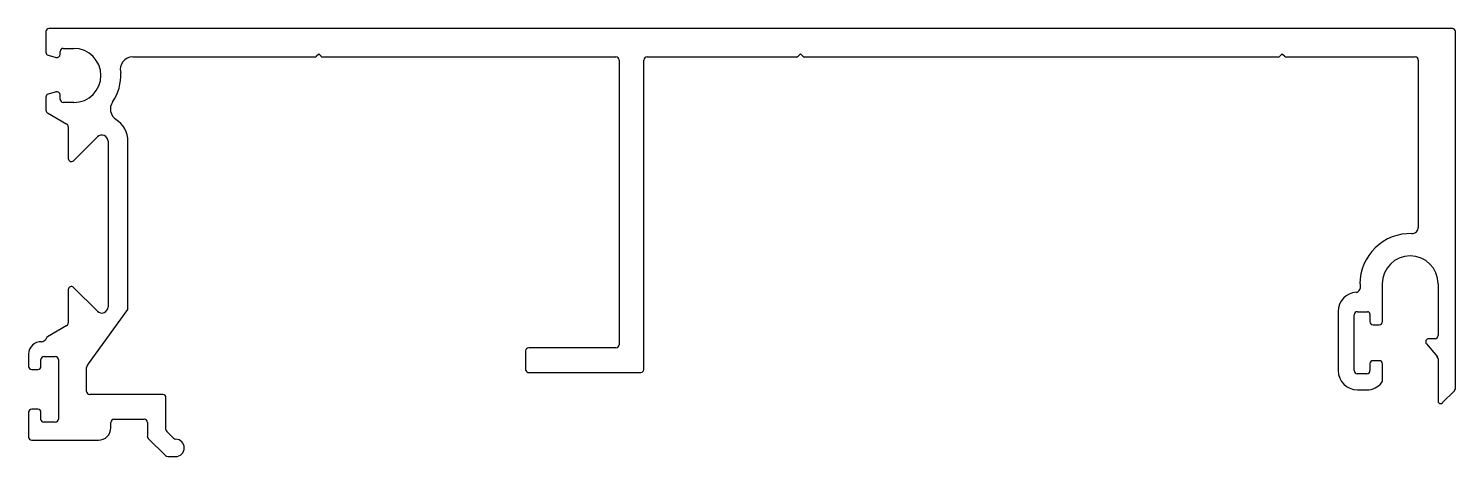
# Model space of a CAD drawing. Extents: x 7 to 122, y 7 to 41.
import ezdxf

# ---------------------------------------------------------------- set-up
doc = ezdxf.new("R2010")
doc.units = 0
doc.layers.get('0').update_dxf_attribs({"linetype": 'CONTINUOUS'})

msp = doc.modelspace()

# ---------------------------------------------------------------- linework, layer by layer
for p, q in [((8.25, 41), (8.25, 39.34)), ((121.55, 41.25), (8.5, 41.25)), ((121.8, 12.22), (121.8, 41)), ((8.43, 39.09), (9.06, 38.91)), ((9.39, 39.16), (9.39, 39.39)), ((9.64, 39.64), (10.5, 39.64)), ((30.03, 39.01), (30.22, 39.2)), ((30.22, 39.2), (30.41, 39.01)), ((68.84, 39.01), (69.03, 39.2)), ((69.03, 39.2), (69.22, 39.01)), ((107.66, 39.01), (107.85, 39.2)), ((107.85, 39.2), (108.04, 39.01)), ((15.24, 38.95), (29.89, 38.95)), ((30.55, 38.95), (54.17, 38.95)), ((54.42, 38.7), (54.42, 15.75)), ((56.42, 13.75), (56.42, 38.7)), ((56.67, 38.95), (68.7, 38.95)), ((69.37, 38.95), (107.51, 38.95)), ((108.18, 38.95), (118.55, 38.95)), ((118.8, 38.7), (118.8, 25.21)), ((8.25, 35.71), (8.25, 34.65)), ((9.06, 36.14), (8.43, 35.95)), ((9.39, 35.53), (9.39, 35.89)), ((10.5, 35.28), (9.64, 35.28)), ((8.37, 34.44), (9.92, 33.54)), ((10.05, 33.32), (10.05, 30.76)), ((10.47, 30.58), (12.39, 32.5)), ((13.25, 32.15), (13.25, 18.8)), ((14.85, 18.58), (14.85, 32.15)), ((10.05, 20.19), (10.05, 17.5)), ((12.39, 18.44), (10.47, 20.36)), ((114.03, 20.11), (113.97, 20.05)), ((114.11, 20.66), (114.11, 20.29)), ((115.91, 17.61), (115.91, 20.66)), ((120.4, 20.66), (120.4, 16.48)), ((11.68, 14.21), (14.85, 18.58)), ((112.35, 18.43), (112.35, 13.66)), ((113.9, 18.41), (114.71, 18.41)), ((9.92, 17.29), (8.37, 16.39)), ((113.65, 13.66), (113.65, 18.16)), ((114.91, 18.21), (114.91, 17.61)), ((115.16, 17.36), (115.66, 17.36)), ((120.15, 16.23), (119.65, 16.23)), ((6.85, 14.99), (6.85, 14)), ((46.89, 15.25), (46.89, 13.75)), ((54.17, 15.5), (47.14, 15.5)), ((119.46, 15.82), (120.34, 14.77)), ((7.85, 14), (7.85, 14.55)), ((8.1, 14.8), (9, 14.8)), ((9.25, 14.55), (9.25, 9.75)), ((11.53, 11.98), (11.53, 13.9)), ((46.89, 14.85), (46.89, 13.75)), ((114.91, 14.21), (114.91, 13.66)), ((115.66, 14.46), (115.16, 14.46)), ((115.91, 12.83), (115.91, 14.21)), ((120.4, 14.61), (120.4, 11.2)), ((7.1, 13.75), (7.6, 13.75)), ((47.14, 13.5), (56.17, 13.5)), ((114.66, 13.41), (113.9, 13.41)), ((17.67, 11.73), (11.78, 11.73)), ((113.9, 12.11), (114.66, 12.11)), ((120.74, 11.06), (121.72, 12.04)), ((7.6, 10.55), (7.1, 10.55)), ((17.92, 8.92), (17.92, 11.48)), ((6.85, 10.3), (6.85, 8.3)), ((7.85, 9.7), (7.85, 10.3)), ((9, 9.5), (8.05, 9.5)), ((13.48, 9.05), (13.48, 9.48)), ((13.73, 9.73), (16.17, 9.73)), ((16.42, 9.48), (16.42, 8.37)), ((7.1, 8.05), (12.48, 8.05)), ((16.49, 8.19), (17.88, 6.81)), ((18.53, 8.21), (17.99, 8.75)), ((18.06, 6.73), (18.69, 6.73))]:
    msp.add_line(p, q)
for centre, radius, start, end in [((8.5, 41), 0.25, 90, 180), ((121.55, 41), 0.25, 360, 90), ((8.5, 39.34), 0.254, 180.0383, 253.893), ((9.13, 39.16), 0.254, 253.8557, 360), ((9.64, 39.39), 0.25, 90, 180), ((10.5, 37.46), 2.18, 270, 90), ((15.24, 37.95), 1, 90, 194.3164), ((29.89, 39.15), 0.203, 270, 315), ((30.55, 39.15), 0.203, 225, 270), ((54.17, 38.7), 0.25, 0, 90), ((56.67, 38.7), 0.25, 90, 180), ((68.7, 39.15), 0.203, 270, 315), ((69.37, 39.15), 0.203, 225, 270), ((107.51, 39.15), 0.203, 270, 315), ((108.18, 39.15), 0.203, 225, 270), ((118.55, 38.7), 0.25, 0, 90), ((10.5, 37.46), 3.78, 325.3694, 3.5576), ((8.5, 35.71), 0.25, 106.1443, 180), ((9.13, 35.89), 0.254, 0, 106.1443), ((8.5, 34.65), 0.25, 180, 240), ((9.64, 35.53), 0.25, 180, 270), ((14.44, 34.75), 1, 145.3694, 237.02), ((9.8, 33.32), 0.25, 0, 60), ((12.75, 32.15), 2.1, 360, 57.02), ((12.75, 32.15), 0.5, 0, 135), ((10.3, 30.76), 0.25, 180, 315), ((118.15, 20.66), 4.05, 88.1722, 180), ((118.3, 25.21), 0.5, 268.1641, 0.2371), ((118.15, 20.66), 2.25, 0, 180), ((10.3, 20.19), 0.25, 45, 180), ((113.9, 18.43), 1.55, 93.399, 180), ((113.79, 20.22), 0.25, 273.399, 315), ((113.86, 20.29), 0.25, 315, 0), ((12.75, 18.8), 0.5, 225, 0), ((113.9, 18.16), 0.25, 90, 180), ((114.71, 18.21), 0.2, 360, 90), ((9.8, 17.5), 0.25, 300, 0), ((115.16, 17.61), 0.25, 180, 270), ((115.66, 17.61), 0.25, 270, 360), ((7.76, 16.68), 0.702, 281.0766, 314.2696), ((8.5, 16.18), 0.25, 120, 180), ((119.65, 15.98), 0.25, 90, 220), ((120.15, 16.48), 0.25, 270, 360), ((7.85, 14.99), 1, 87.4248, 180), ((47.14, 15.25), 0.25, 90, 180), ((54.17, 15.75), 0.25, 270, 360), ((7.1, 14), 0.25, 180, 270), ((7.6, 14), 0.25, 270, 360), ((8.1, 14.55), 0.25, 90, 180), ((9, 14.55), 0.25, 360, 90), ((12.11, 13.8), 0.596, 136.5616, 169.8788), ((115.16, 14.21), 0.25, 90, 180), ((115.66, 14.21), 0.25, 360, 90), ((120.14, 14.61), 0.254, 360, 40), ((47.14, 13.75), 0.25, 180, 270.0003), ((56.17, 13.75), 0.25, 270.0003, 0), ((113.9, 13.66), 1.55, 180, 270), ((113.9, 13.66), 0.25, 180, 270), ((114.66, 13.66), 0.25, 270, 0), ((114.66, 13.66), 1.55, 270, 320.2849), ((115.66, 12.83), 0.25, 320.2849, 0), ((11.78, 11.98), 0.25, 180, 270), ((17.67, 11.48), 0.25, 0, 90), ((121.55, 12.22), 0.25, 315, 360), ((7.1, 10.3), 0.25, 90, 180), ((7.6, 10.3), 0.25, 0, 90), ((120.6, 11.2), 0.2, 180, 270), ((120.6, 11.2), 0.2, 270, 315), ((8.05, 9.7), 0.2, 180, 270), ((9, 9.75), 0.25, 270, 0), ((13.73, 9.48), 0.25, 90, 180), ((16.17, 9.48), 0.25, 0, 90), ((7.1, 8.3), 0.25, 180, 270), ((12.48, 9.05), 1, 270, 360), ((16.67, 8.37), 0.254, 180, 225), ((18.17, 8.92), 0.25, 180, 225), ((18.71, 8.38), 0.25, 225, 268.7944), ((18.69, 7.43), 0.7, 0, 88.7944), ((18.69, 7.43), 0.7, 270, 360), ((18.06, 6.99), 0.254, 225, 270)]:
    msp.add_arc(centre, radius, start, end)

doc.saveas('drawing.dxf')
